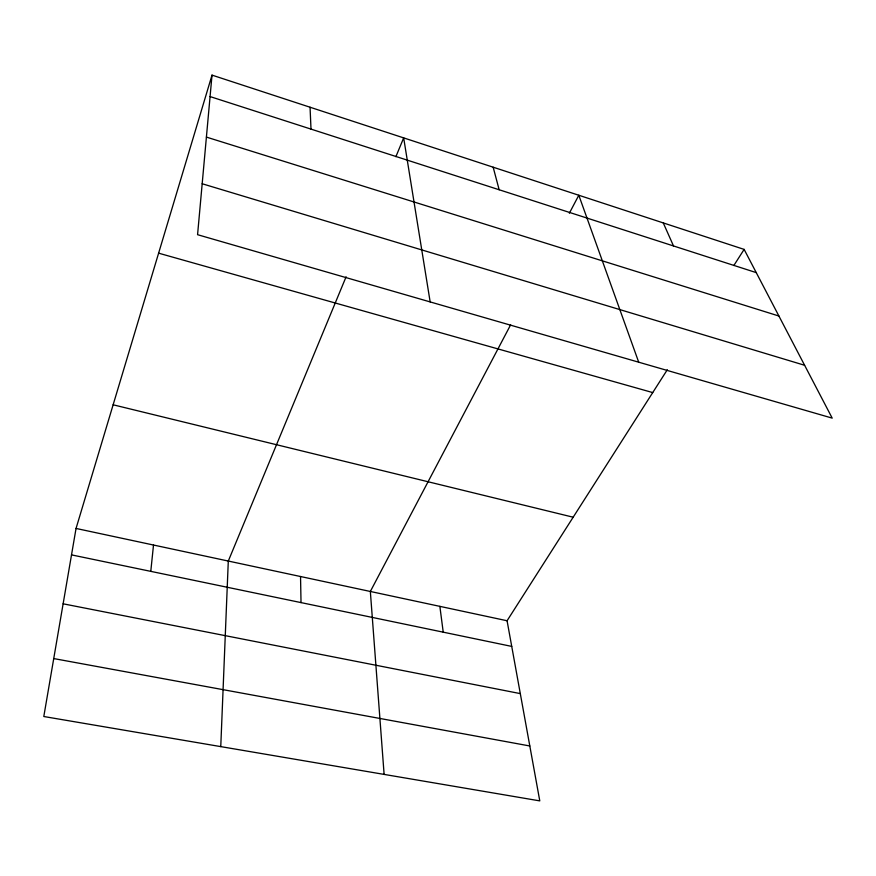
<?xml version="1.0" encoding="UTF-8"?>
<svg xmlns="http://www.w3.org/2000/svg" width="876" height="876" viewBox="0 0 876 876"><rect width="100%" height="100%" fill="white"/><g stroke="black" fill="none" stroke-linecap="round" stroke-linejoin="round"><path stroke-width="1.31" d="M220.763 746.615L228.297 561.056L346.108 276.772M212.014 75.117L197.571 234.691L832.2 418.126L744.129 249.397L212.014 75.117L76.048 528.447L43.8 716.513L539.78 800.883L507.073 620.755L667.304 369.749M150.781 571.36L153.508 545.036M395.886 156.684L403.672 137.893L430.16 301.913M510.62 324.854L370.34 591.475L384.115 774.406M569.345 213.229L578.806 195.249L638.713 362.204M733.858 265.483L744.129 249.397M53.732 658.566L529.805 745.98M63.127 603.805L520.3 693.606M71.514 554.88L511.726 646.411M76.048 528.447L507.073 620.755M113.135 404.789L573.167 517.212M158.611 253.164L652.73 392.579M202.181 183.752L804.606 365.27M206.407 137.094L778.906 316.028M210.076 96.579L756.251 272.622M663.263 222.909L673.513 245.959M493.166 167.206L499.156 189.753M439.861 606.356L443.223 632.165M310.049 107.233L311.002 129.111M300.534 576.518L301.026 602.6"/></g></svg>
